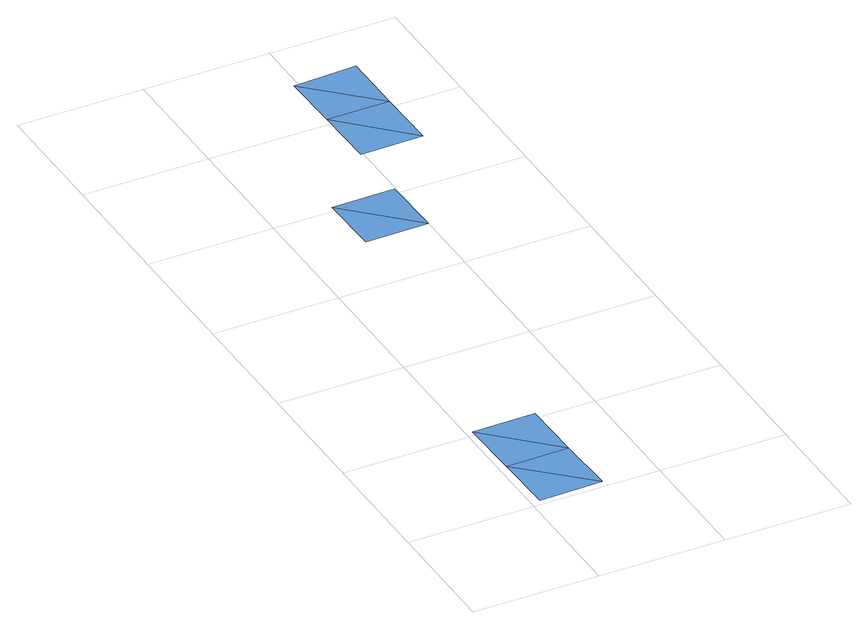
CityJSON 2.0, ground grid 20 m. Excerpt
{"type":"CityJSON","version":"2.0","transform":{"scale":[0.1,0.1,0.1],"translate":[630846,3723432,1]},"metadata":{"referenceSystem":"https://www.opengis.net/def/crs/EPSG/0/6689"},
"CityObjects":{
"waterbody1":{"type":"WaterBody","attributes":{"name":"福岡県津波浸水想定図","class":"1140","function":"2","WaterBodyTsunamiRiskAttribute.description":"1","WaterBodyTsunamiRiskAttribute.rank":"1"},"geometry":[{"type":"MultiSurface","lod":"1","boundaries":[[[0,1,2]],[[3,0,4]],[[0,2,4]],[[3,4,5]],[[6,7,8]],[[7,6,9]]]}]},
"waterbody2":{"type":"WaterBody","attributes":{"name":"福岡県津波浸水想定図","class":"1140","function":"2","WaterBodyTsunamiRiskAttribute.description":"1","WaterBodyTsunamiRiskAttribute.rank":"3"},"geometry":[{"type":"MultiSurface","lod":"1","boundaries":[[[10,11,12]],[[10,13,11]],[[14,7,9]],[[9,15,14]]]}]}
},
"vertices":[
[11,106,11],[13,6,12],[113,8,12],[9,206,11],[111,108,11],[109,208,11],[295,912,10],[193,1010,11],[195,910,10],[293,1012,10],
[199,710,10],[97,808,10],[99,708,10],[197,810,10],[192,1110,9],[292,1112,12]
]}
